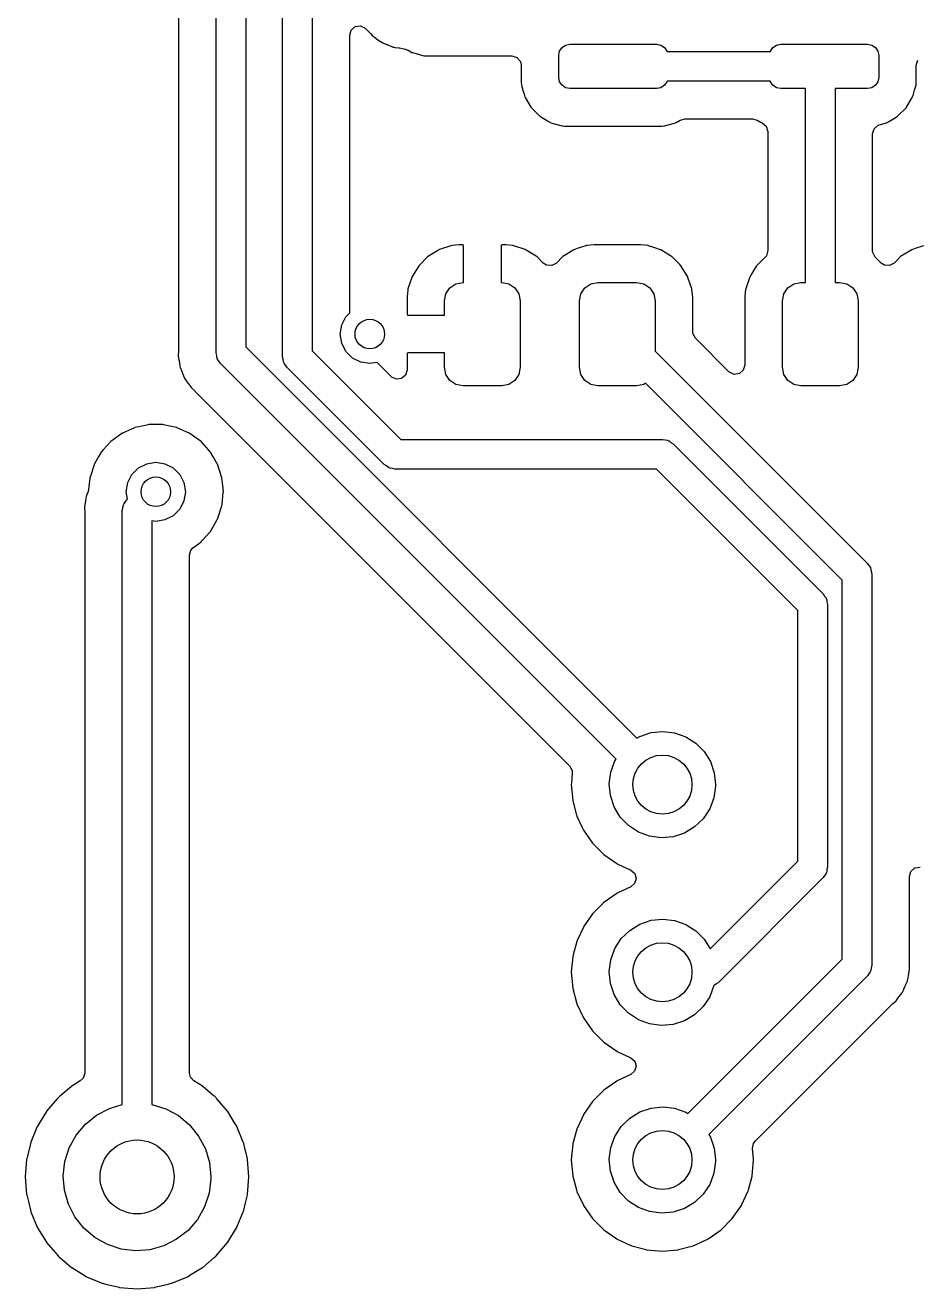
# Model space of a CAD drawing. Extents: x 61 to 228, y -146 to -45.
# Drawn here: x 83.58 to 95.64, y -121.53 to -104.43 of the extents above; entities that cross this region are included whole.
import ezdxf

# ---------------------------------------------------------------- set-up
doc = ezdxf.new("R2010")
doc.units = 0
doc.layers.add('BLACK', color=7, linetype='CONTINUOUS')

msp = doc.modelspace()

# ---------------------------------------------------------------- linework, layer by layer
at = {"layer": 'BLACK', "linetype": 'CONTINUOUS'}
for p, q in [((86.16, -108.866), (86.16, -64.6035)), ((86.56, -64.6035), (86.56, -108.783)), ((85.6515, -64.8807), (85.6515, -108.837)), ((87.0595, -108.918), (87.0595, -100.049)), ((87.4595, -100.051), (87.4595, -108.835)), ((87.988, -104.497), (88.0417, -104.45)), ((88.0417, -104.45), (88.1119, -104.44)), ((88.1119, -104.44), (88.1765, -104.47)), ((87.968, -104.565), (87.988, -104.497)), ((87.968, -108.323), (87.968, -104.565)), ((88.1765, -104.47), (88.1831, -104.476)), ((88.1831, -104.476), (88.2262, -104.519)), ((88.2262, -104.519), (88.232, -104.525)), ((88.232, -104.525), (88.249, -104.545)), ((88.249, -104.545), (88.27, -104.569)), ((88.27, -104.569), (88.3223, -104.606)), ((88.3223, -104.606), (88.3276, -104.609)), ((88.3276, -104.609), (88.3779, -104.649)), ((88.3779, -104.649), (88.3848, -104.652)), ((88.3848, -104.652), (88.3871, -104.653)), ((88.3871, -104.653), (88.4018, -104.662)), ((88.4018, -104.662), (88.4041, -104.663)), ((88.4041, -104.663), (88.4103, -104.667)), ((88.4103, -104.667), (88.4174, -104.67)), ((88.4174, -104.67), (88.4174, -104.67)), ((88.4174, -104.67), (88.4699, -104.691)), ((88.4699, -104.691), (88.4759, -104.693)), ((88.4759, -104.693), (88.5342, -104.719)), ((88.5342, -104.719), (88.5416, -104.721)), ((88.5416, -104.721), (88.5442, -104.722)), ((88.5442, -104.722), (88.5604, -104.726)), ((88.5604, -104.726), (88.563, -104.727)), ((88.563, -104.727), (88.5701, -104.73)), ((88.5701, -104.73), (88.5776, -104.731)), ((88.5776, -104.731), (88.6335, -104.738)), ((88.6335, -104.738), (88.64, -104.739)), ((88.64, -104.739), (88.6784, -104.746)), ((88.6784, -104.746), (88.7028, -104.751)), ((88.7028, -104.751), (88.7041, -104.751)), ((88.7041, -104.751), (88.7573, -104.767)), ((88.7573, -104.767), (88.809, -104.798)), ((88.809, -104.798), (88.8166, -104.8)), ((88.8166, -104.8), (88.8166, -104.8)), ((88.8166, -104.8), (88.8688, -104.815)), ((90.7976, -104.838), (90.809, -104.781)), ((90.809, -104.781), (90.8415, -104.732)), ((90.8415, -104.732), (90.8902, -104.7)), ((90.8902, -104.7), (90.9476, -104.688)), ((90.9476, -104.688), (92.1226, -104.688)), ((92.1226, -104.688), (92.18, -104.7)), ((92.18, -104.7), (92.2287, -104.732)), ((92.2287, -104.732), (92.2612, -104.781)), ((92.2612, -104.781), (92.2627, -104.788)), ((92.2627, -104.788), (93.6615, -104.788)), ((93.6615, -104.788), (93.663, -104.781)), ((93.663, -104.781), (93.6955, -104.732)), ((93.6955, -104.732), (93.7442, -104.7)), ((93.7442, -104.7), (93.8016, -104.688)), ((93.8016, -104.688), (94.9766, -104.688)), ((94.9766, -104.688), (95.034, -104.7)), ((95.034, -104.7), (95.0827, -104.732)), ((95.0827, -104.732), (95.1152, -104.781)), ((95.1152, -104.781), (95.1266, -104.838)), ((88.8688, -104.815), (88.9688, -104.844)), ((88.9688, -104.844), (88.9752, -104.844)), ((88.9752, -104.844), (88.9752, -104.844)), ((88.9752, -104.844), (89.0036, -104.847)), ((89.0036, -104.847), (89.0036, -104.847)), ((89.0036, -104.847), (89.0061, -104.847)), ((89.0061, -104.847), (90.1631, -104.847)), ((90.1631, -104.847), (90.2312, -104.867)), ((90.2312, -104.867), (90.2777, -104.921)), ((90.2777, -104.921), (90.2891, -104.973)), ((90.7976, -105.138), (90.7976, -104.838)), ((95.1266, -104.838), (95.1266, -105.138)), ((95.6351, -104.973), (95.6551, -104.905)), ((90.2891, -104.973), (90.2891, -105.205)), ((90.809, -105.196), (90.7976, -105.138)), ((95.1266, -105.138), (95.1152, -105.196)), ((95.6351, -105.205), (95.6351, -104.973)), ((90.2891, -105.205), (90.2893, -105.207)), ((90.2893, -105.207), (90.2893, -105.207)), ((90.2893, -105.207), (90.2913, -105.233)), ((90.2913, -105.233), (90.292, -105.242)), ((90.292, -105.242), (90.3113, -105.308)), ((90.3113, -105.308), (90.3277, -105.365)), ((90.8415, -105.244), (90.809, -105.196)), ((90.8902, -105.277), (90.8415, -105.244)), ((90.9476, -105.288), (90.8902, -105.277)), ((92.1226, -105.288), (90.9476, -105.288)), ((92.18, -105.277), (92.1226, -105.288)), ((92.2287, -105.244), (92.18, -105.277)), ((92.2612, -105.196), (92.2287, -105.244)), ((92.2627, -105.188), (92.2612, -105.196)), ((93.6615, -105.188), (92.2627, -105.188)), ((93.663, -105.196), (93.6615, -105.188)), ((93.6955, -105.244), (93.663, -105.196)), ((93.7442, -105.277), (93.6955, -105.244)), ((93.8016, -105.288), (93.7442, -105.277)), ((94.1356, -105.288), (93.8016, -105.288)), ((94.1356, -107.91), (94.1356, -105.288)), ((94.9766, -105.288), (94.5356, -105.288)), ((94.5356, -105.288), (94.5356, -107.91)), ((95.034, -105.277), (94.9766, -105.288)), ((95.0827, -105.244), (95.034, -105.277)), ((95.1152, -105.196), (95.0827, -105.244)), ((95.5965, -105.365), (95.6129, -105.308)), ((95.6129, -105.308), (95.6322, -105.242)), ((95.6322, -105.242), (95.6329, -105.233)), ((95.6329, -105.233), (95.6349, -105.207)), ((95.6349, -105.207), (95.6351, -105.205)), ((95.6349, -105.207), (95.6349, -105.207)), ((90.3277, -105.365), (90.3385, -105.402)), ((90.3385, -105.402), (90.3425, -105.409)), ((90.3425, -105.409), (90.4191, -105.538)), ((95.5051, -105.538), (95.5817, -105.409)), ((95.5817, -105.409), (95.5857, -105.402)), ((95.5857, -105.402), (95.5965, -105.365)), ((90.4191, -105.538), (90.4191, -105.538)), ((90.4191, -105.538), (90.4231, -105.545)), ((90.4231, -105.545), (90.5408, -105.663)), ((95.3834, -105.663), (95.5011, -105.545)), ((95.5011, -105.545), (95.5051, -105.538)), ((95.5051, -105.538), (95.5051, -105.538)), ((90.5408, -105.663), (90.5476, -105.667)), ((90.5476, -105.667), (90.5476, -105.667)), ((90.5476, -105.667), (90.6441, -105.724)), ((90.6441, -105.724), (90.684, -105.748)), ((90.684, -105.748), (90.6916, -105.75)), ((90.6916, -105.75), (90.6916, -105.75)), ((90.6916, -105.75), (90.7232, -105.759)), ((90.7232, -105.759), (90.8438, -105.794)), ((90.8438, -105.794), (90.8502, -105.794)), ((90.8502, -105.794), (90.8502, -105.794)), ((90.8502, -105.794), (90.8786, -105.797)), ((90.8786, -105.797), (90.8786, -105.797)), ((90.8786, -105.797), (90.8811, -105.797)), ((90.8811, -105.797), (92.1891, -105.797)), ((92.1891, -105.797), (92.1915, -105.797)), ((92.1915, -105.797), (92.1916, -105.797)), ((92.1916, -105.797), (92.22, -105.794)), ((92.22, -105.794), (92.22, -105.794)), ((92.22, -105.794), (92.2264, -105.794)), ((92.2264, -105.794), (92.347, -105.759)), ((92.347, -105.759), (92.3786, -105.75)), ((92.3786, -105.75), (92.3862, -105.748)), ((92.3786, -105.75), (92.3786, -105.75)), ((92.3862, -105.748), (92.4422, -105.714)), ((92.4422, -105.714), (92.5063, -105.697)), ((92.5063, -105.697), (93.4179, -105.697)), ((93.4179, -105.697), (93.482, -105.714)), ((93.482, -105.714), (93.538, -105.748)), ((93.538, -105.748), (93.5456, -105.75)), ((93.5456, -105.75), (93.5511, -105.752)), ((93.5511, -105.752), (93.6057, -105.798)), ((93.6057, -105.798), (93.6271, -105.868)), ((95.0641, -105.831), (95.1178, -105.785)), ((95.1178, -105.785), (95.1349, -105.778)), ((95.1349, -105.778), (95.2326, -105.75)), ((95.2326, -105.75), (95.2402, -105.748)), ((95.2326, -105.75), (95.2326, -105.75)), ((95.2402, -105.748), (95.2801, -105.724)), ((95.2801, -105.724), (95.3766, -105.667)), ((95.3766, -105.667), (95.3834, -105.663)), ((95.3766, -105.667), (95.3766, -105.667)), ((93.6271, -105.868), (93.6271, -107.481)), ((95.0441, -105.899), (95.0641, -105.831)), ((95.0441, -107.482), (95.0441, -105.899)), ((89.1711, -107.473), (89.0333, -107.558)), ((89.1843, -107.467), (89.1711, -107.473)), ((89.3385, -107.416), (89.1843, -107.467)), ((89.3519, -107.413), (89.3385, -107.416)), ((89.4475, -107.403), (89.3519, -107.413)), ((89.454, -107.402), (89.4475, -107.403)), ((89.4961, -107.402), (89.454, -107.402)), ((89.5037, -107.404), (89.4961, -107.402)), ((89.5051, -107.405), (89.5037, -107.404)), ((89.5096, -107.421), (89.5051, -107.405)), ((89.5096, -107.91), (89.5096, -107.421)), ((90.0193, -107.408), (90.0176, -107.416)), ((90.0176, -107.416), (90.0176, -107.91)), ((90.0205, -107.407), (90.0193, -107.408)), ((90.0357, -107.402), (90.0205, -107.407)), ((90.0732, -107.402), (90.0357, -107.402)), ((90.0797, -107.403), (90.0732, -107.402)), ((90.174, -107.412), (90.0797, -107.403)), ((90.1874, -107.415), (90.174, -107.412)), ((90.3417, -107.466), (90.1874, -107.415)), ((90.3549, -107.473), (90.3417, -107.466)), ((90.4929, -107.558), (90.3549, -107.473)), ((91.0022, -107.469), (90.8518, -107.562)), ((91.0472, -107.454), (91.0022, -107.469)), ((91.1634, -107.415), (91.0472, -107.454)), ((91.1699, -107.413), (91.1634, -107.415)), ((91.1634, -107.415), (91.1634, -107.415)), ((91.1768, -107.412), (91.1699, -107.413)), ((91.2724, -107.402), (91.1768, -107.412)), ((91.1768, -107.412), (91.1768, -107.412)), ((91.2725, -107.402), (91.2724, -107.402)), ((91.2757, -107.402), (91.2725, -107.402)), ((91.9015, -107.402), (91.2757, -107.402)), ((91.9552, -107.407), (91.9015, -107.402)), ((91.9991, -107.412), (91.9552, -107.407)), ((92.006, -107.413), (91.9991, -107.412)), ((91.9991, -107.412), (91.9991, -107.412)), ((92.0125, -107.415), (92.006, -107.413)), ((92.0817, -107.438), (92.0125, -107.415)), ((92.0125, -107.415), (92.0125, -107.415)), ((92.1738, -107.468), (92.0817, -107.438)), ((92.1801, -107.472), (92.1738, -107.468)), ((92.307, -107.55), (92.1801, -107.472)), ((92.1801, -107.472), (92.1801, -107.472)), ((93.6271, -107.481), (93.6071, -107.55)), ((95.047, -107.508), (95.0441, -107.482)), ((95.0811, -107.571), (95.047, -107.508)), ((95.5742, -107.469), (95.4238, -107.562)), ((95.6192, -107.454), (95.5742, -107.469)), ((95.7354, -107.415), (95.6192, -107.454)), ((88.8983, -107.694), (88.8133, -107.832)), ((88.9074, -107.682), (88.8983, -107.694)), ((89.0219, -107.567), (88.9074, -107.682)), ((89.0333, -107.558), (89.0219, -107.567)), ((90.5043, -107.567), (90.4929, -107.558)), ((90.5868, -107.649), (90.5043, -107.567)), ((90.6319, -107.678), (90.5868, -107.649)), ((90.7027, -107.683), (90.6319, -107.678)), ((90.765, -107.649), (90.7027, -107.683)), ((90.8466, -107.567), (90.765, -107.649)), ((90.8518, -107.562), (90.8466, -107.567)), ((92.3244, -107.561), (92.307, -107.55)), ((92.3296, -107.566), (92.3244, -107.561)), ((92.4338, -107.67), (92.3296, -107.566)), ((92.4496, -107.686), (92.4338, -107.67)), ((92.5426, -107.836), (92.4496, -107.686)), ((93.47, -107.693), (93.395, -107.815)), ((93.4738, -107.687), (93.47, -107.693)), ((93.47, -107.693), (93.47, -107.693)), ((93.5903, -107.57), (93.4738, -107.687)), ((93.6071, -107.55), (93.5903, -107.57)), ((95.1591, -107.649), (95.0811, -107.571)), ((95.2042, -107.678), (95.1591, -107.649)), ((95.275, -107.683), (95.2042, -107.678)), ((95.3373, -107.649), (95.275, -107.683)), ((95.3656, -107.62), (95.3373, -107.649)), ((95.4238, -107.562), (95.3656, -107.62)), ((88.8071, -107.845), (88.756, -107.999)), ((88.8133, -107.832), (88.8071, -107.845)), ((92.545, -107.843), (92.5426, -107.836)), ((92.5964, -107.998), (92.545, -107.843)), ((93.377, -107.85), (93.3279, -107.998)), ((93.381, -107.838), (93.377, -107.85)), ((93.395, -107.815), (93.381, -107.838)), ((88.7531, -108.012), (88.7434, -108.107)), ((88.756, -107.999), (88.7531, -108.012)), ((89.2701, -108.065), (89.3243, -107.984)), ((89.3243, -107.984), (89.4054, -107.929)), ((89.4054, -107.929), (89.5011, -107.91)), ((89.5011, -107.91), (89.5096, -107.91)), ((90.0176, -107.91), (90.0261, -107.91)), ((90.0261, -107.91), (90.1218, -107.929)), ((90.1218, -107.929), (90.2029, -107.984)), ((90.2029, -107.984), (90.2571, -108.065)), ((91.0951, -108.065), (91.1493, -107.984)), ((91.1493, -107.984), (91.2304, -107.929)), ((91.2304, -107.929), (91.3261, -107.91)), ((91.3261, -107.91), (91.8511, -107.91)), ((91.8511, -107.91), (91.9468, -107.929)), ((91.9468, -107.929), (92.0279, -107.984)), ((92.0279, -107.984), (92.0821, -108.065)), ((92.5986, -108.004), (92.5964, -107.998)), ((92.5993, -108.011), (92.5986, -108.004)), ((92.6092, -108.106), (92.5993, -108.011)), ((92.5993, -108.011), (92.5993, -108.011)), ((93.3212, -108.045), (93.3146, -108.11)), ((93.3246, -108.012), (93.3212, -108.045)), ((93.3253, -108.006), (93.3246, -108.012)), ((93.3246, -108.012), (93.3246, -108.012)), ((93.3279, -107.998), (93.3253, -108.006)), ((93.8421, -108.065), (93.8963, -107.984)), ((93.8963, -107.984), (93.9774, -107.929)), ((93.9774, -107.929), (94.0731, -107.91)), ((94.0731, -107.91), (94.1356, -107.91)), ((94.5356, -107.91), (94.5981, -107.91)), ((94.5981, -107.91), (94.6938, -107.929)), ((94.6938, -107.929), (94.7749, -107.984)), ((94.7749, -107.984), (94.8291, -108.065)), ((88.7434, -108.107), (88.7431, -108.113)), ((88.7431, -108.113), (88.7431, -108.338)), ((89.2511, -108.16), (89.2701, -108.065)), ((89.2511, -108.356), (89.2511, -108.16)), ((90.2571, -108.065), (90.2761, -108.16)), ((90.2761, -108.16), (90.2761, -109.06)), ((91.0761, -108.16), (91.0951, -108.065)), ((91.0761, -109.06), (91.0761, -108.16)), ((92.0821, -108.065), (92.1011, -108.16)), ((92.1011, -108.16), (92.1011, -108.84)), ((92.6096, -108.11), (92.6092, -108.106)), ((92.6096, -108.577), (92.6096, -108.11)), ((93.3146, -108.11), (93.3146, -109.03)), ((93.8231, -108.16), (93.8421, -108.065)), ((93.8231, -109.06), (93.8231, -108.16)), ((94.8291, -108.065), (94.8481, -108.16)), ((94.8481, -108.16), (94.8481, -109.06)), ((87.8592, -108.487), (87.916, -108.375)), ((87.916, -108.375), (87.968, -108.323)), ((88.7431, -108.338), (88.7476, -108.354)), ((88.7476, -108.354), (88.749, -108.355)), ((88.749, -108.355), (88.7566, -108.356)), ((88.7566, -108.356), (89.2511, -108.356)), ((87.8396, -108.61), (87.8592, -108.487)), ((87.8592, -108.734), (87.8396, -108.61)), ((92.6125, -108.604), (92.6096, -108.577)), ((92.6465, -108.666), (92.6125, -108.604)), ((93.0995, -109.119), (92.6465, -108.666)), ((85.6479, -108.894), (85.6473, -108.904)), ((85.6473, -108.904), (85.6572, -108.961)), ((85.6512, -108.846), (85.6479, -108.894)), ((85.6515, -108.837), (85.6512, -108.846)), ((86.1674, -108.899), (86.16, -108.866)), ((86.1711, -108.932), (86.1674, -108.899)), ((86.56, -108.783), (91.8551, -114.079)), ((87.4595, -108.835), (88.6604, -110.036)), ((87.916, -108.846), (87.8592, -108.734)), ((88.0045, -108.934), (87.916, -108.846)), ((88.7448, -108.87), (88.7431, -108.878)), ((88.7431, -108.878), (88.7431, -109.095)), ((88.746, -108.869), (88.7448, -108.87)), ((88.7612, -108.864), (88.746, -108.869)), ((89.2511, -108.864), (88.7612, -108.864)), ((89.2511, -109.06), (89.2511, -108.864)), ((92.1011, -108.84), (94.9752, -111.714)), ((85.6572, -108.961), (85.6583, -108.967)), ((85.6583, -108.967), (85.6592, -108.973)), ((85.6592, -108.973), (85.6669, -109.037)), ((85.6669, -109.037), (85.6696, -109.044)), ((85.6696, -109.044), (85.6702, -109.046)), ((85.6702, -109.046), (85.6747, -109.063)), ((85.6747, -109.063), (85.6754, -109.065)), ((85.6754, -109.065), (85.6768, -109.073)), ((85.6768, -109.073), (85.7005, -109.127)), ((86.1772, -108.942), (86.1711, -108.932)), ((86.1798, -108.953), (86.1772, -108.942)), ((86.2006, -108.979), (86.1798, -108.953)), ((86.2183, -109.007), (86.2006, -108.979)), ((91.5716, -114.361), (86.2183, -109.007)), ((87.0669, -108.951), (87.0595, -108.918)), ((87.0706, -108.984), (87.0669, -108.951)), ((87.0767, -108.993), (87.0706, -108.984)), ((87.0793, -109.005), (87.0767, -108.993)), ((87.1001, -109.031), (87.0793, -109.005)), ((87.1178, -109.059), (87.1001, -109.031)), ((88.4361, -110.377), (87.1178, -109.059)), ((88.116, -108.991), (88.0045, -108.934)), ((88.2396, -109.01), (88.116, -108.991)), ((88.3383, -108.995), (88.2396, -109.01)), ((88.528, -109.184), (88.3383, -108.995)), ((89.2701, -109.156), (89.2511, -109.06)), ((90.2761, -109.06), (90.2571, -109.156)), ((91.0951, -109.156), (91.0761, -109.06)), ((93.3146, -109.03), (93.2946, -109.098)), ((93.8421, -109.156), (93.8231, -109.06)), ((94.8481, -109.06), (94.8291, -109.156)), ((85.7005, -109.127), (85.7024, -109.131)), ((85.7024, -109.131), (85.7049, -109.137)), ((85.7049, -109.137), (85.7275, -109.197)), ((85.7275, -109.197), (85.7318, -109.203)), ((85.7318, -109.203), (85.7331, -109.206)), ((85.7331, -109.206), (85.7413, -109.22)), ((85.7413, -109.22), (85.7426, -109.223)), ((85.7426, -109.223), (85.7457, -109.23)), ((85.7457, -109.23), (85.7835, -109.279)), ((88.5346, -109.191), (88.528, -109.184)), ((88.5992, -109.22), (88.5346, -109.191)), ((88.6694, -109.21), (88.5992, -109.22)), ((88.7231, -109.164), (88.6694, -109.21)), ((88.7431, -109.095), (88.7231, -109.164)), ((89.3243, -109.237), (89.2701, -109.156)), ((89.4054, -109.291), (89.3243, -109.237)), ((90.2029, -109.237), (90.1218, -109.291)), ((90.2571, -109.156), (90.2029, -109.237)), ((91.1493, -109.237), (91.0951, -109.156)), ((91.2304, -109.291), (91.1493, -109.237)), ((93.1061, -109.125), (93.0995, -109.119)), ((93.1707, -109.155), (93.1061, -109.125)), ((93.2409, -109.145), (93.1707, -109.155)), ((93.2946, -109.098), (93.2409, -109.145)), ((93.8963, -109.237), (93.8421, -109.156)), ((93.9774, -109.291), (93.8963, -109.237)), ((94.7749, -109.237), (94.6938, -109.291)), ((94.8291, -109.156), (94.7749, -109.237)), ((85.7835, -109.279), (85.7846, -109.28)), ((85.7846, -109.28), (85.7885, -109.286)), ((85.7885, -109.286), (85.8203, -109.332)), ((85.8203, -109.332), (85.8203, -109.332)), ((85.8203, -109.332), (85.8246, -109.338)), ((85.8246, -109.338), (85.8303, -109.343)), ((85.8303, -109.343), (85.8303, -109.343)), ((85.8303, -109.343), (85.8712, -109.38)), ((85.8712, -109.38), (85.8764, -109.385)), ((85.8764, -109.385), (90.944, -114.452)), ((89.5011, -109.31), (89.4054, -109.291)), ((90.0261, -109.31), (89.5011, -109.31)), ((90.1218, -109.291), (90.0261, -109.31)), ((91.3261, -109.31), (91.2304, -109.291)), ((91.8511, -109.31), (91.3261, -109.31)), ((91.9468, -109.291), (91.8511, -109.31)), ((91.9707, -109.275), (91.9468, -109.291)), ((94.6335, -111.938), (91.9707, -109.275)), ((94.0731, -109.31), (93.9774, -109.291)), ((94.5981, -109.31), (94.0731, -109.31)), ((94.6938, -109.291), (94.5981, -109.31)), ((85.0557, -109.878), (84.8933, -109.95)), ((85.0617, -109.875), (85.0557, -109.878)), ((85.0557, -109.878), (85.0557, -109.878)), ((85.1568, -109.855), (85.0617, -109.875)), ((85.2421, -109.837), (85.1568, -109.855)), ((85.2485, -109.835), (85.2421, -109.837)), ((85.2421, -109.837), (85.2421, -109.837)), ((85.4395, -109.835), (85.2485, -109.835)), ((85.4459, -109.837), (85.4395, -109.835)), ((85.5312, -109.855), (85.4459, -109.837)), ((85.4459, -109.837), (85.4459, -109.837)), ((85.6263, -109.875), (85.5312, -109.855)), ((85.6323, -109.878), (85.6263, -109.875)), ((85.7947, -109.95), (85.6323, -109.878)), ((85.6323, -109.878), (85.6323, -109.878)), ((84.7283, -110.07), (84.6318, -110.177)), ((84.7327, -110.065), (84.7283, -110.07)), ((84.7283, -110.07), (84.7283, -110.07)), ((84.8348, -109.991), (84.7327, -110.065)), ((84.8819, -109.957), (84.8348, -109.991)), ((84.8872, -109.953), (84.8819, -109.957)), ((84.8819, -109.957), (84.8819, -109.957)), ((84.8933, -109.95), (84.8872, -109.953)), ((84.8933, -109.95), (84.8933, -109.95)), ((85.8008, -109.953), (85.7947, -109.95)), ((85.7947, -109.95), (85.7947, -109.95)), ((85.8061, -109.957), (85.8008, -109.953)), ((85.8532, -109.991), (85.8061, -109.957)), ((85.8061, -109.957), (85.8061, -109.957)), ((85.9553, -110.065), (85.8532, -109.991)), ((85.9597, -110.07), (85.9553, -110.065)), ((86.0562, -110.177), (85.9597, -110.07)), ((85.9597, -110.07), (85.9597, -110.07)), ((88.6604, -110.036), (92.2023, -110.036)), ((92.2023, -110.036), (92.2349, -110.043)), ((92.2349, -110.043), (92.2681, -110.047)), ((92.2681, -110.047), (92.2778, -110.053)), ((92.2778, -110.053), (92.289, -110.056)), ((92.289, -110.056), (92.3151, -110.077)), ((92.3151, -110.077), (92.3434, -110.095)), ((92.3434, -110.095), (94.3757, -112.127)), ((84.574, -110.261), (84.513, -110.366)), ((84.605, -110.207), (84.574, -110.261)), ((84.6318, -110.177), (84.605, -110.207)), ((86.083, -110.207), (86.0562, -110.177)), ((86.114, -110.261), (86.083, -110.207)), ((86.175, -110.366), (86.114, -110.261)), ((84.5074, -110.379), (84.4579, -110.531)), ((84.5095, -110.372), (84.5074, -110.379)), ((84.513, -110.366), (84.5095, -110.372)), ((85.0204, -110.509), (85.1089, -110.42)), ((85.1089, -110.42), (85.2204, -110.364)), ((85.2204, -110.364), (85.344, -110.344)), ((85.344, -110.344), (85.4676, -110.364)), ((85.4676, -110.364), (85.5791, -110.42)), ((85.5791, -110.42), (85.6676, -110.509)), ((86.1785, -110.372), (86.175, -110.366)), ((86.2375, -110.554), (86.1785, -110.372)), ((88.4644, -110.395), (88.4361, -110.377)), ((88.4905, -110.416), (88.4644, -110.395)), ((88.5017, -110.419), (88.4905, -110.416)), ((88.5114, -110.425), (88.5017, -110.419)), ((88.5446, -110.429), (88.5114, -110.425)), ((88.5772, -110.436), (88.5446, -110.429)), ((92.1192, -110.436), (88.5772, -110.436)), ((94.034, -112.351), (92.1192, -110.436)), ((84.4498, -110.561), (84.4336, -110.715)), ((84.4505, -110.554), (84.4498, -110.561)), ((84.4498, -110.561), (84.4498, -110.561)), ((84.4579, -110.531), (84.4505, -110.554)), ((84.9636, -110.62), (85.0204, -110.509)), ((85.6676, -110.509), (85.7244, -110.62)), ((86.2382, -110.561), (86.2375, -110.554)), ((86.2486, -110.66), (86.2382, -110.561)), ((86.2382, -110.561), (86.2382, -110.561)), ((84.409, -110.785), (84.4076, -110.792)), ((84.4121, -110.778), (84.409, -110.785)), ((84.4231, -110.753), (84.4121, -110.778)), ((84.4121, -110.778), (84.4121, -110.778)), ((84.4336, -110.715), (84.4231, -110.753)), ((84.944, -110.744), (84.9636, -110.62)), ((84.96, -110.845), (84.944, -110.744)), ((85.7244, -110.62), (85.744, -110.744)), ((85.744, -110.744), (85.7244, -110.868)), ((86.2394, -110.916), (86.2568, -110.751)), ((86.2575, -110.744), (86.2486, -110.66)), ((86.2568, -110.751), (86.2575, -110.744)), ((84.3893, -110.89), (84.3777, -110.953)), ((84.3777, -110.953), (84.3781, -110.961)), ((84.3904, -110.884), (84.3893, -110.89)), ((84.3977, -110.828), (84.3904, -110.884)), ((84.3987, -110.821), (84.3977, -110.828)), ((84.3977, -110.828), (84.3977, -110.828)), ((84.4015, -110.813), (84.3987, -110.821)), ((84.4021, -110.811), (84.4015, -110.813)), ((84.4068, -110.795), (84.4021, -110.811)), ((84.4076, -110.792), (84.4068, -110.795)), ((84.8975, -110.965), (84.9012, -110.932)), ((84.9012, -110.932), (84.9074, -110.922)), ((84.9074, -110.922), (84.9099, -110.911)), ((84.9099, -110.911), (84.9308, -110.885)), ((84.9308, -110.885), (84.9486, -110.857)), ((84.9486, -110.857), (84.96, -110.845)), ((85.7244, -110.868), (85.6676, -110.979)), ((86.1785, -111.116), (86.2375, -110.934)), ((86.2375, -110.934), (86.2394, -110.916)), ((84.3781, -110.961), (84.3781, -110.961)), ((84.3781, -110.961), (84.3813, -111.015)), ((84.3813, -111.015), (84.3815, -111.023)), ((84.3815, -111.023), (84.3815, -118.609)), ((84.89, -110.998), (84.8975, -110.965)), ((84.89, -119.036), (84.89, -110.998)), ((85.4676, -111.124), (85.344, -111.144)), ((85.5791, -111.068), (85.4676, -111.124)), ((85.6676, -110.979), (85.5791, -111.068)), ((86.1481, -111.168), (86.1752, -111.121)), ((86.1752, -111.121), (86.1785, -111.116)), ((86.1752, -111.121), (86.1752, -111.121)), ((85.344, -111.144), (85.29, -111.135)), ((85.29, -111.135), (85.29, -119.035)), ((85.9724, -111.404), (86.0786, -111.286)), ((86.0786, -111.286), (86.083, -111.281)), ((86.0786, -111.286), (86.0786, -111.286)), ((86.083, -111.281), (86.1481, -111.168)), ((85.8528, -111.497), (85.9553, -111.423)), ((85.9553, -111.423), (85.9724, -111.404)), ((85.7985, -111.601), (85.8185, -111.533)), ((85.7985, -118.609), (85.7985, -111.601)), ((85.8185, -111.533), (85.8504, -111.499)), ((85.8504, -111.499), (85.8528, -111.497)), ((94.9752, -111.714), (94.9929, -111.742)), ((94.9929, -111.742), (95.0137, -111.769)), ((95.0137, -111.769), (95.0163, -111.78)), ((95.0163, -111.78), (95.0224, -111.79)), ((95.0224, -111.79), (95.0261, -111.823)), ((94.6335, -117.07), (94.6335, -111.938)), ((95.0261, -111.823), (95.0335, -111.855)), ((95.0335, -111.855), (95.0335, -117.153)), ((94.3757, -112.127), (94.3934, -112.155)), ((94.3934, -112.155), (94.4142, -112.181)), ((94.4142, -112.181), (94.4168, -112.192)), ((94.4168, -112.192), (94.4229, -112.202)), ((94.4229, -112.202), (94.4266, -112.235)), ((94.4266, -112.235), (94.434, -112.268)), ((94.434, -112.268), (94.434, -115.824)), ((94.034, -115.741), (94.034, -112.351)), ((91.8935, -114.055), (92.0455, -114.003)), ((92.0455, -114.003), (92.2051, -113.986)), ((92.2051, -113.986), (92.3645, -114.005)), ((92.3645, -114.005), (92.5157, -114.059)), ((91.8551, -114.079), (91.8935, -114.055)), ((92.5157, -114.059), (92.6513, -114.145)), ((92.6513, -114.145), (92.7644, -114.259)), ((91.5552, -114.386), (91.5716, -114.361)), ((92.7644, -114.259), (92.8494, -114.395)), ((90.944, -114.452), (90.978, -114.515)), ((90.978, -114.515), (90.9804, -114.552)), ((91.4802, -114.696), (91.5003, -114.537)), ((91.5003, -114.537), (91.5552, -114.386)), ((92.8494, -114.395), (92.9022, -114.547)), ((90.9688, -114.685), (90.9669, -114.706)), ((90.9669, -114.706), (90.9856, -114.921)), ((90.9804, -114.552), (90.9688, -114.685)), ((91.4958, -114.856), (91.4802, -114.696)), ((92.9022, -114.547), (92.9201, -114.706)), ((92.9201, -114.706), (92.9198, -114.727)), ((91.5465, -115.008), (91.4958, -114.856)), ((92.8975, -114.885), (92.8405, -115.036)), ((92.9198, -114.727), (92.8975, -114.885)), ((90.9856, -114.921), (90.9871, -114.926)), ((90.9871, -114.926), (90.9871, -114.926)), ((90.9871, -114.926), (91.0386, -115.118)), ((91.6297, -115.146), (91.5465, -115.008)), ((92.8405, -115.036), (92.7517, -115.169)), ((91.0386, -115.118), (91.0413, -115.128)), ((91.0413, -115.128), (91.0436, -115.133)), ((91.0436, -115.133), (91.0436, -115.133)), ((91.0436, -115.133), (91.1157, -115.288)), ((91.7412, -115.261), (91.6297, -115.146)), ((92.7517, -115.169), (92.6354, -115.28)), ((91.1157, -115.288), (91.1321, -115.323)), ((91.1321, -115.323), (91.2554, -115.499)), ((91.8755, -115.349), (91.7412, -115.261)), ((92.0259, -115.405), (91.8755, -115.349)), ((92.4975, -115.362), (92.3449, -115.412)), ((92.6354, -115.28), (92.4975, -115.362)), ((91.2554, -115.499), (91.4074, -115.651)), ((92.185, -115.426), (92.0259, -115.405)), ((92.3449, -115.412), (92.185, -115.426)), ((91.4074, -115.651), (91.5835, -115.774)), ((92.8457, -116.929), (94.034, -115.741)), ((91.5835, -115.774), (91.5885, -115.777)), ((91.5885, -115.777), (91.5885, -115.777)), ((91.5885, -115.777), (91.7719, -115.862)), ((91.7719, -115.862), (91.8251, -115.909)), ((91.8251, -115.909), (91.8446, -115.977)), ((94.4141, -115.911), (94.3932, -115.937)), ((94.4166, -115.9), (94.4141, -115.911)), ((94.4228, -115.89), (94.4166, -115.9)), ((94.4265, -115.857), (94.4228, -115.89)), ((94.434, -115.824), (94.4265, -115.857)), ((95.542, -115.949), (95.562, -115.881)), ((95.562, -115.881), (95.6157, -115.834)), ((95.6157, -115.834), (95.6859, -115.824)), ((91.8241, -116.045), (91.7719, -116.091)), ((91.8446, -115.977), (91.8241, -116.045)), ((94.3754, -115.965), (92.9528, -117.388)), ((94.3932, -115.937), (94.3754, -115.965)), ((95.542, -117.128), (95.542, -115.949)), ((91.5835, -116.178), (91.4074, -116.302)), ((91.5885, -116.176), (91.5835, -116.178)), ((91.7719, -116.091), (91.5885, -116.176)), ((91.5885, -116.176), (91.5885, -116.176)), ((91.4074, -116.302), (91.2554, -116.454)), ((91.2554, -116.454), (91.1321, -116.63)), ((91.7568, -116.679), (91.8935, -116.595)), ((91.8935, -116.595), (92.0455, -116.543)), ((92.0455, -116.543), (92.2051, -116.526)), ((92.2051, -116.526), (92.3645, -116.545)), ((92.3645, -116.545), (92.5157, -116.599)), ((91.1298, -116.635), (91.0456, -116.815)), ((91.1321, -116.63), (91.1298, -116.635)), ((91.1298, -116.635), (91.1298, -116.635)), ((91.6421, -116.791), (91.7568, -116.679)), ((92.5157, -116.599), (92.6513, -116.685)), ((92.6513, -116.685), (92.7644, -116.799)), ((91.0399, -116.83), (90.9915, -117.01)), ((91.0413, -116.825), (91.0399, -116.83)), ((91.0399, -116.83), (91.0399, -116.83)), ((91.0456, -116.815), (91.0413, -116.825)), ((91.5003, -117.077), (91.5552, -116.926)), ((91.5552, -116.926), (91.6421, -116.791)), ((92.7644, -116.799), (92.8457, -116.929)), ((90.9856, -117.032), (90.9669, -117.246)), ((90.9915, -117.01), (90.9856, -117.032)), ((91.4802, -117.236), (91.5003, -117.077)), ((92.5455, -119.158), (94.6335, -117.07)), ((90.9669, -117.246), (90.9856, -117.461)), ((91.4958, -117.396), (91.4802, -117.236)), ((94.9927, -117.266), (94.9749, -117.294)), ((95.0136, -117.24), (94.9927, -117.266)), ((95.0162, -117.229), (95.0136, -117.24)), ((95.0223, -117.219), (95.0162, -117.229)), ((95.026, -117.186), (95.0223, -117.219)), ((95.0335, -117.153), (95.026, -117.186)), ((95.526, -117.321), (95.5331, -117.267)), ((95.5331, -117.267), (95.5342, -117.261)), ((95.5342, -117.261), (95.5444, -117.205)), ((95.5422, -117.136), (95.542, -117.128)), ((95.5458, -117.198), (95.5422, -117.136)), ((95.5444, -117.205), (95.5458, -117.198)), ((91.5465, -117.548), (91.4958, -117.396)), ((94.9749, -117.294), (92.8281, -119.441)), ((92.8969, -117.427), (92.8405, -117.576)), ((92.8983, -117.427), (92.8969, -117.427)), ((92.9245, -117.406), (92.8983, -117.427)), ((92.9528, -117.388), (92.9245, -117.406)), ((95.4679, -117.476), (95.4857, -117.431)), ((95.4857, -117.431), (95.4883, -117.425)), ((95.4883, -117.425), (95.4893, -117.422)), ((95.4893, -117.422), (95.5146, -117.366)), ((95.5146, -117.366), (95.5159, -117.359)), ((95.5159, -117.359), (95.5167, -117.356)), ((95.5167, -117.356), (95.5214, -117.34)), ((95.5214, -117.34), (95.522, -117.338)), ((95.522, -117.338), (95.5248, -117.33)), ((95.5248, -117.33), (95.526, -117.321)), ((90.9856, -117.461), (90.9871, -117.466)), ((90.9871, -117.466), (90.9871, -117.466)), ((90.9871, -117.466), (91.0376, -117.654)), ((91.6297, -117.686), (91.5465, -117.548)), ((92.8405, -117.576), (92.7517, -117.709)), ((95.3639, -117.631), (95.4006, -117.578)), ((95.4006, -117.578), (95.4045, -117.573)), ((95.4045, -117.573), (95.444, -117.523)), ((95.444, -117.523), (95.4471, -117.516)), ((95.4471, -117.516), (95.4485, -117.513)), ((95.4485, -117.513), (95.4569, -117.499)), ((95.4569, -117.499), (95.4581, -117.496)), ((95.4581, -117.496), (95.4625, -117.49)), ((95.4625, -117.49), (95.4679, -117.476)), ((91.0376, -117.654), (91.0413, -117.668)), ((91.0413, -117.668), (91.0436, -117.673)), ((91.0436, -117.673), (91.0436, -117.673)), ((91.0436, -117.673), (91.1271, -117.852)), ((91.7412, -117.801), (91.6297, -117.686)), ((92.7517, -117.709), (92.6354, -117.82)), ((94.3667, -118.622), (95.314, -117.674)), ((95.314, -117.674), (95.3203, -117.669)), ((95.3203, -117.669), (95.3582, -117.636)), ((95.3582, -117.636), (95.3639, -117.631)), ((95.3582, -117.636), (95.3582, -117.636)), ((91.1271, -117.852), (91.1321, -117.863)), ((91.1321, -117.863), (91.2554, -118.039)), ((91.8755, -117.889), (91.7412, -117.801)), ((92.0259, -117.945), (91.8755, -117.889)), ((92.185, -117.966), (92.0259, -117.945)), ((92.3449, -117.952), (92.185, -117.966)), ((92.4975, -117.902), (92.3449, -117.952)), ((92.6354, -117.82), (92.4975, -117.902)), ((91.2554, -118.039), (91.4074, -118.191)), ((91.4074, -118.191), (91.5835, -118.314)), ((91.5835, -118.314), (91.5885, -118.317)), ((91.5885, -118.317), (91.5885, -118.317)), ((91.5885, -118.317), (91.7719, -118.402)), ((91.7719, -118.402), (91.8251, -118.449)), ((91.8251, -118.449), (91.8446, -118.517)), ((84.3815, -118.609), (84.3615, -118.678)), ((85.811, -118.664), (85.7985, -118.609)), ((91.7719, -118.631), (91.5885, -118.716)), ((91.8241, -118.585), (91.7719, -118.631)), ((91.8446, -118.517), (91.8241, -118.585)), ((93.4562, -119.532), (94.3667, -118.622)), ((84.2006, -118.791), (84.063, -118.908)), ((84.2048, -118.788), (84.2006, -118.791)), ((84.3213, -118.717), (84.2048, -118.788)), ((84.2048, -118.788), (84.2048, -118.788)), ((84.3615, -118.678), (84.3213, -118.717)), ((85.8587, -118.717), (85.811, -118.664)), ((85.9752, -118.788), (85.8587, -118.717)), ((85.9794, -118.791), (85.9752, -118.788)), ((85.9752, -118.788), (85.9752, -118.788)), ((86.117, -118.908), (85.9794, -118.791)), ((91.5835, -118.718), (91.4074, -118.842)), ((91.5885, -118.716), (91.5835, -118.718)), ((91.5885, -118.716), (91.5885, -118.716)), ((84.01, -118.957), (83.8658, -119.126)), ((84.0168, -118.949), (84.01, -118.957)), ((84.02, -118.945), (84.0168, -118.949)), ((84.0389, -118.929), (84.02, -118.945)), ((84.063, -118.908), (84.0389, -118.929)), ((86.1411, -118.929), (86.117, -118.908)), ((86.16, -118.945), (86.1411, -118.929)), ((86.1632, -118.949), (86.16, -118.945)), ((86.17, -118.957), (86.1632, -118.949)), ((86.3142, -119.126), (86.17, -118.957)), ((91.4074, -118.842), (91.2554, -118.994)), ((83.8632, -119.13), (83.7706, -119.281)), ((83.8658, -119.126), (83.8632, -119.13)), ((83.8632, -119.13), (83.8632, -119.13)), ((84.5424, -119.178), (84.7154, -119.088)), ((84.7154, -119.088), (84.89, -119.036)), ((85.29, -119.035), (85.2911, -119.035)), ((85.2911, -119.035), (85.4775, -119.093)), ((85.4775, -119.093), (85.6492, -119.186)), ((86.3168, -119.13), (86.3142, -119.126)), ((86.4094, -119.281), (86.3168, -119.13)), ((86.3168, -119.13), (86.3168, -119.13)), ((91.2554, -118.994), (91.1321, -119.17)), ((91.7568, -119.219), (91.8935, -119.135)), ((91.8935, -119.135), (92.0455, -119.083)), ((92.0455, -119.083), (92.2051, -119.066)), ((92.2051, -119.066), (92.3645, -119.085)), ((92.3645, -119.085), (92.5157, -119.139)), ((92.5157, -119.139), (92.5455, -119.158)), ((83.7399, -119.333), (83.6528, -119.543)), ((83.7418, -119.328), (83.7399, -119.333)), ((83.7399, -119.333), (83.7399, -119.333)), ((83.7706, -119.281), (83.7418, -119.328)), ((84.2649, -119.45), (84.3903, -119.301)), ((84.3903, -119.301), (84.5424, -119.178)), ((85.6492, -119.186), (85.7996, -119.31)), ((85.7996, -119.31), (85.9229, -119.462)), ((86.4382, -119.328), (86.4094, -119.281)), ((86.4401, -119.333), (86.4382, -119.328)), ((86.5272, -119.543), (86.4401, -119.333)), ((86.4401, -119.333), (86.4401, -119.333)), ((91.1298, -119.175), (91.0439, -119.359)), ((91.1321, -119.17), (91.1298, -119.175)), ((91.1298, -119.175), (91.1298, -119.175)), ((91.5552, -119.466), (91.6421, -119.331)), ((91.6421, -119.331), (91.7568, -119.219)), ((84.1709, -119.621), (84.2649, -119.45)), ((85.9229, -119.462), (86.0145, -119.634)), ((91.0399, -119.37), (90.9885, -119.562)), ((91.0413, -119.365), (91.0399, -119.37)), ((91.0399, -119.37), (91.0399, -119.37)), ((91.0439, -119.359), (91.0413, -119.365)), ((91.5003, -119.617), (91.5552, -119.466)), ((92.8281, -119.441), (92.8494, -119.475)), ((92.8494, -119.475), (92.9022, -119.627)), ((83.6419, -119.585), (83.597, -119.772)), ((83.6509, -119.547), (83.6419, -119.585)), ((83.6528, -119.543), (83.6509, -119.547)), ((84.1119, -119.807), (84.1709, -119.621)), ((86.0145, -119.634), (86.071, -119.821)), ((86.5291, -119.547), (86.5272, -119.543)), ((86.5381, -119.585), (86.5291, -119.547)), ((86.583, -119.772), (86.5381, -119.585)), ((90.9856, -119.572), (90.9669, -119.786)), ((90.9885, -119.562), (90.9856, -119.572)), ((91.4802, -119.776), (91.5003, -119.617)), ((92.9022, -119.627), (92.9201, -119.786)), ((93.4198, -119.632), (93.4338, -119.563)), ((93.4319, -119.771), (93.4198, -119.632)), ((93.4338, -119.563), (93.4562, -119.532)), ((83.5955, -119.778), (83.5768, -120.015)), ((83.597, -119.772), (83.5955, -119.778)), ((84.0901, -120.001), (84.1119, -119.807)), ((86.071, -119.821), (86.09, -120.015)), ((86.5845, -119.778), (86.583, -119.772)), ((86.6032, -120.015), (86.5845, -119.778)), ((90.9669, -119.786), (90.9856, -120.001)), ((91.4958, -119.936), (91.4802, -119.776)), ((92.9198, -119.807), (92.8975, -119.965)), ((92.9201, -119.786), (92.9198, -119.807)), ((93.4146, -120.001), (93.4333, -119.786)), ((93.4333, -119.786), (93.4319, -119.771)), ((83.5768, -120.015), (83.5955, -120.252)), ((84.1064, -120.196), (84.0901, -120.001)), ((86.09, -120.015), (86.0896, -120.043)), ((86.5845, -120.252), (86.6032, -120.015)), ((90.9856, -120.001), (90.9871, -120.006)), ((90.9871, -120.006), (90.9871, -120.006)), ((90.9871, -120.006), (91.0361, -120.189)), ((91.5465, -120.088), (91.4958, -119.936)), ((92.8975, -119.965), (92.8405, -120.116)), ((93.3641, -120.189), (93.4131, -120.006)), ((93.4131, -120.006), (93.4146, -120.001)), ((93.4131, -120.006), (93.4131, -120.006)), ((86.0896, -120.043), (86.0651, -120.237)), ((91.6297, -120.226), (91.5465, -120.088)), ((92.8405, -120.116), (92.7517, -120.249)), ((83.5955, -120.252), (83.5966, -120.257)), ((83.5966, -120.257), (83.5966, -120.257)), ((83.5966, -120.257), (83.6185, -120.348)), ((83.6185, -120.348), (83.6509, -120.483)), ((84.1602, -120.383), (84.1064, -120.196)), ((86.0651, -120.237), (86.0035, -120.422)), ((86.5291, -120.483), (86.5615, -120.348)), ((86.5615, -120.348), (86.5834, -120.257)), ((86.5834, -120.257), (86.5845, -120.252)), ((86.5834, -120.257), (86.5834, -120.257)), ((91.0361, -120.189), (91.0413, -120.208)), ((91.0413, -120.208), (91.0436, -120.213)), ((91.0436, -120.213), (91.0436, -120.213)), ((91.0436, -120.213), (91.1297, -120.398)), ((91.7412, -120.341), (91.6297, -120.226)), ((91.8755, -120.429), (91.7412, -120.341)), ((92.7517, -120.249), (92.6354, -120.36)), ((93.2705, -120.398), (93.3566, -120.213)), ((93.3566, -120.213), (93.3589, -120.208)), ((93.3566, -120.213), (93.3566, -120.213)), ((93.3589, -120.208), (93.3641, -120.189)), ((83.6509, -120.483), (83.6528, -120.487)), ((83.6528, -120.487), (83.6528, -120.487)), ((83.6528, -120.487), (83.7397, -120.697)), ((84.2494, -120.557), (84.1602, -120.383)), ((86.0035, -120.422), (85.9071, -120.591)), ((86.4403, -120.697), (86.5272, -120.487)), ((86.5272, -120.487), (86.5291, -120.483)), ((86.5272, -120.487), (86.5272, -120.487)), ((91.1297, -120.398), (91.1321, -120.403)), ((91.1321, -120.403), (91.2554, -120.579)), ((92.0259, -120.485), (91.8755, -120.429)), ((92.185, -120.506), (92.0259, -120.485)), ((92.3449, -120.492), (92.185, -120.506)), ((92.4975, -120.442), (92.3449, -120.492)), ((92.6354, -120.36), (92.4975, -120.442)), ((93.1448, -120.579), (93.2681, -120.403)), ((93.2681, -120.403), (93.2705, -120.398)), ((83.7397, -120.697), (83.7418, -120.702)), ((84.3707, -120.71), (84.2494, -120.557)), ((85.9071, -120.591), (85.7796, -120.739)), ((86.4382, -120.702), (86.4403, -120.697)), ((91.2554, -120.579), (91.4074, -120.731)), ((92.9928, -120.731), (93.1448, -120.579)), ((83.7418, -120.702), (83.7443, -120.706)), ((83.7443, -120.706), (83.8632, -120.9)), ((84.5193, -120.836), (84.3707, -120.71)), ((84.6897, -120.931), (84.5193, -120.836)), ((85.6258, -120.859), (85.4516, -120.947)), ((85.7796, -120.739), (85.6258, -120.859)), ((86.3168, -120.9), (86.4357, -120.706)), ((86.4357, -120.706), (86.4382, -120.702)), ((91.4074, -120.731), (91.5835, -120.854)), ((91.5835, -120.854), (91.5885, -120.857)), ((91.5885, -120.857), (91.5885, -120.857)), ((91.5885, -120.857), (91.7614, -120.937)), ((92.6388, -120.937), (92.8117, -120.857)), ((92.8117, -120.857), (92.8167, -120.854)), ((92.8117, -120.857), (92.8117, -120.857)), ((92.8167, -120.854), (92.9928, -120.731)), ((83.8632, -120.9), (83.8632, -120.9)), ((83.8632, -120.9), (83.8658, -120.904)), ((83.8658, -120.904), (84.02, -121.085)), ((84.8753, -120.992), (84.6897, -120.931)), ((85.0691, -121.015), (84.8753, -120.992)), ((85.2636, -121), (85.0691, -121.015)), ((85.4516, -120.947), (85.2636, -121)), ((86.16, -121.085), (86.3142, -120.904)), ((86.3142, -120.904), (86.3168, -120.9)), ((86.3168, -120.9), (86.3168, -120.9)), ((91.7614, -120.937), (91.7783, -120.945)), ((91.7783, -120.945), (91.7836, -120.947)), ((91.7836, -120.947), (91.7836, -120.947)), ((91.7836, -120.947), (91.9806, -120.999)), ((91.9806, -120.999), (91.9806, -120.999)), ((91.9806, -120.999), (91.986, -121.001)), ((91.986, -121.001), (92.2001, -121.02)), ((92.2001, -121.02), (92.4142, -121.001)), ((92.4142, -121.001), (92.4196, -120.999)), ((92.4196, -120.999), (92.6166, -120.947)), ((92.4196, -120.999), (92.4196, -120.999)), ((92.6166, -120.947), (92.6219, -120.945)), ((92.6166, -120.947), (92.6166, -120.947)), ((92.6219, -120.945), (92.6388, -120.937)), ((84.02, -121.085), (84.0238, -121.088)), ((84.0238, -121.088), (84.0446, -121.106)), ((84.0446, -121.106), (84.2006, -121.239)), ((85.9794, -121.239), (86.1354, -121.106)), ((86.1354, -121.106), (86.1562, -121.088)), ((86.1562, -121.088), (86.16, -121.085)), ((84.2006, -121.239), (84.2048, -121.242)), ((84.2048, -121.242), (84.2048, -121.242)), ((84.2048, -121.242), (84.3392, -121.324)), ((84.3392, -121.324), (84.403, -121.363)), ((84.403, -121.363), (84.4076, -121.365)), ((84.4076, -121.365), (84.4076, -121.365)), ((84.4076, -121.365), (84.6178, -121.452)), ((85.5622, -121.452), (85.7724, -121.365)), ((85.7724, -121.365), (85.777, -121.363)), ((85.7724, -121.365), (85.7724, -121.365)), ((85.777, -121.363), (85.8408, -121.324)), ((85.8408, -121.324), (85.9752, -121.242)), ((85.9752, -121.242), (85.9794, -121.239)), ((85.9752, -121.242), (85.9752, -121.242)), ((84.6178, -121.452), (84.6224, -121.454)), ((84.6224, -121.454), (84.6684, -121.465)), ((84.6684, -121.465), (84.8485, -121.508)), ((84.8485, -121.508), (84.8485, -121.508)), ((84.8485, -121.508), (84.8533, -121.51)), ((84.8533, -121.51), (85.09, -121.528)), ((85.09, -121.528), (85.3267, -121.51)), ((85.3267, -121.51), (85.3315, -121.508)), ((85.3315, -121.508), (85.5116, -121.465)), ((85.3315, -121.508), (85.3315, -121.508)), ((85.5116, -121.465), (85.5576, -121.454)), ((85.5576, -121.454), (85.5622, -121.452))]:
    msp.add_line(p, q, dxfattribs=at)
at = {"layer": 'BLACK'}
for centre, radius in [((88.2396, -108.61), 0.2), ((85.344, -110.744), 0.2), ((92.2001, -114.706), 0.4), ((92.2001, -117.246), 0.4), ((92.2001, -119.786), 0.4), ((85.09, -120.015), 0.5)]:
    msp.add_circle(centre, radius, dxfattribs=at)

doc.saveas('drawing.dxf')
